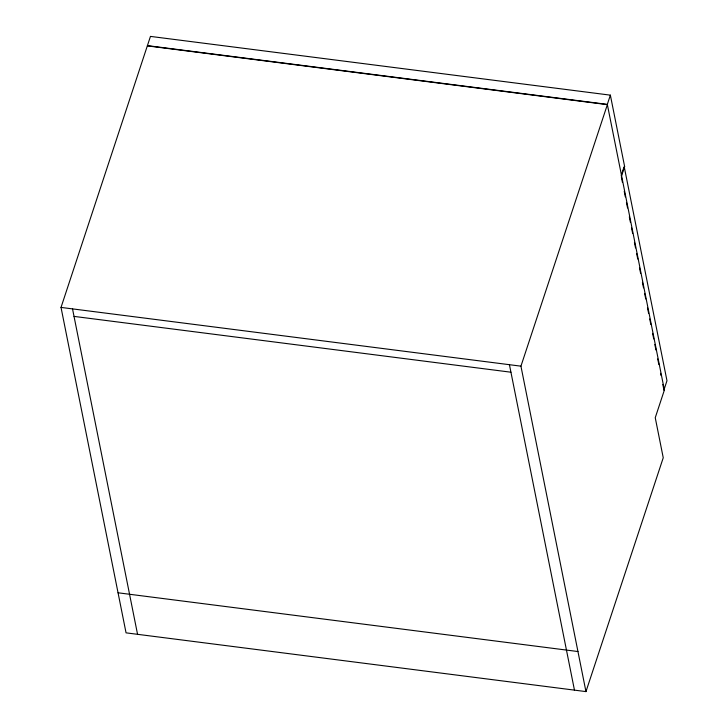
<?xml version="1.0" encoding="UTF-8"?>
<svg xmlns="http://www.w3.org/2000/svg" width="728" height="728" viewBox="0 0 728 728"><rect width="100%" height="100%" fill="white"/><g stroke="black" fill="none" stroke-linecap="round" stroke-linejoin="round"><path stroke-width="1.09" d="M610.364 95.15L607.316 104.377L664.391 390.026L655.245 417.717L663.244 457.766L585.958 691.6L126.053 632.85L61.025 307.416L150.459 36.4L610.364 95.15L624.633 166.557L621.585 175.794L621.111 175.73M585.958 691.6L520.939 366.166L607.37 104.65L147.456 45.9M621.466 174.756L623.823 167.531M664.391 390.026L663.927 389.962L666.975 380.735L624.178 166.548L624.633 166.557M147.411 45.627L607.316 104.377M61.025 307.416L520.939 366.166M74.028 316.398L510.938 372.208M118.045 592.792L577.959 651.542M621.348 176.895L622.458 182.437M624.233 191.318L625.343 196.869M626.444 202.42L627.554 207.962M629.329 216.844L630.439 222.395M631.549 227.937L632.659 233.488M634.434 242.369L635.535 247.92M636.645 253.462L637.755 259.013M639.53 267.895L640.64 273.437M642.415 282.318L643.525 287.869M644.635 293.42L645.736 298.962M647.51 307.844L648.621 313.395M649.731 318.937L650.841 324.488M652.616 333.369L653.726 338.92M654.836 344.462L655.937 350.013M657.712 358.895L658.822 364.437M660.596 373.318L661.042 375.539M662.817 384.42L663.927 389.962M509.436 364.701L574.465 690.135M72.527 308.89L137.556 634.315"/></g></svg>
